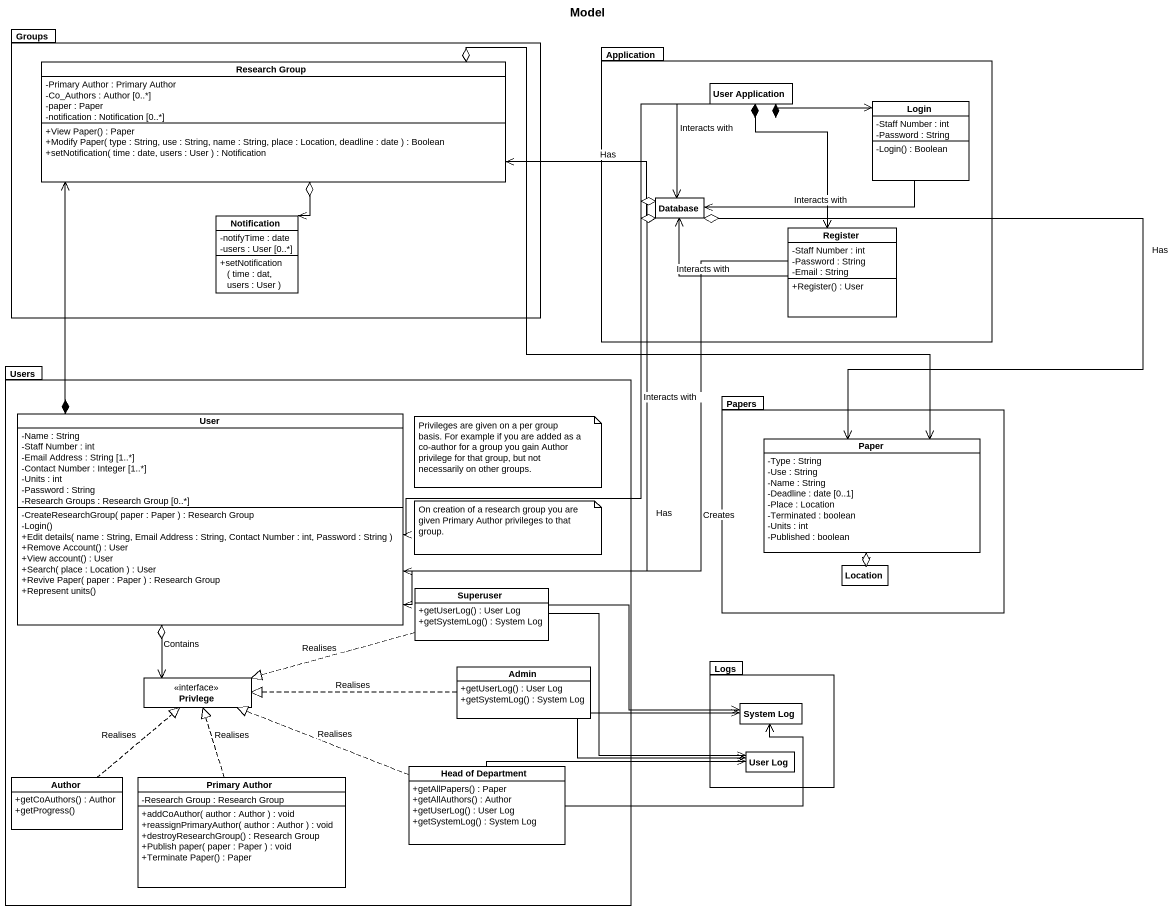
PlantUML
@startuml
title Model
hide circle
hide empty members
skinparam classAttributeIconSize 0
package Groups {
  class "Research Group" as Research_Group {
    -Primary Author : Primary Author
    -Co_Authors : Author [0..*]
    -paper : Paper
    -notification : Notification [0..*]
    +View Paper() : Paper
    +Modify Paper( type : String, use : String, name : String, place : Location, deadline : date ) : Boolean
    +setNotification( time : date, users : User ) : Notification
  }
  class Notification {
    -notifyTime : date
    -users : User [0..*]
    +setNotification( time : dat, users : User )
  }
}
package Application {
  class "User Application" as User_Application
  class Login {
    -Staff Number : int
    -Password : String
    -Login() : Boolean
  }
  class "Database" as Database_
  class Register {
    -Staff Number : int
    -Password : String
    -Email : String
    +Register() : User
  }
}
package Users {
  class User {
    -Name : String
    -Staff Number : int
    -Email Address : String [1..*]
    -Contact Number : Integer [1..*]
    -Units : int
    -Password : String
    -Research Groups : Research Group [0..*]
    -CreateResearchGroup( paper : Paper ) : Research Group
    -Login()
    +Edit details( name : String, Email Address : String, Contact Number : int, Password : String )
    +Remove Account() : User
    +View account() : User
    +Search( place : Location ) : User
    +Revive Paper( paper : Paper ) : Research Group
    +Represent units()
  }
  class Superuser {
    +getUserLog() : User Log
    +getSystemLog() : System Log
  }
  interface Privlege
  class Admin {
    +getUserLog() : User Log
    +getSystemLog() : System Log
  }
  class Author {
    +getCoAuthors() : Author
    +getProgress()
  }
  class "Primary Author" as Primary_Author {
    -Research Group : Research Group
    +addCoAuthor( author : Author ) : void
    +reassignPrimaryAuthor( author : Author ) : void
    +destroyResearchGroup() : Research Group
    +Publish paper( paper : Paper ) : void
    +Terminate Paper() : Paper
  }
  class "Head of Department" as Head_of_Department {
    +getAllPapers() : Paper
    +getAllAuthors() : Author
    +getUserLog() : User Log
    +getSystemLog() : System Log
  }
}
package Papers {
  class Paper {
    -Type : String
    -Use : String
    -Name : String
    -Deadline : date [0..1]
    -Place : Location
    -Terminated : boolean
    -Units : int
    -Published : boolean
  }
  class Location
}
package Logs {
  class "System Log" as System_Log
  class "User Log" as User_Log
}
Research_Group o--> Notification
Research_Group o--> Paper
User_Application *-right-> Login
User_Application --> Database_ : Interacts with
User_Application *--> Register
User_Application --> User : Interacts with
Login -left-> Database_ : Interacts with
Database_ o-left-> Research_Group : Has
Database_ o--> User : Has
Database_ o--> Paper : Has
Register -left-> Database_ : Interacts with
Register -left-> User : Creates
User *-up-> Research_Group
User o--> Privlege : Contains
Paper o--> Location
Superuser .left.|> Privlege : Realises
Superuser -right-> System_Log
Superuser -right-> User_Log
Admin .left.|> Privlege : Realises
Admin -right-> System_Log
Admin -right-> User_Log
Author .up.|> Privlege : Realises
Primary_Author .up.|> Privlege : Realises
Head_of_Department .left.|> Privlege : Realises
Head_of_Department -right-> System_Log
Head_of_Department -right-> User_Log
note as N1
  Privileges are given on a per group basis. For example if you are added as a co-author for a group you gain Author privilege for that group, but not necessarily on other groups.
end note
note as N2
  On creation of a research group you are given Primary Author privileges to that group.
end note
@enduml
